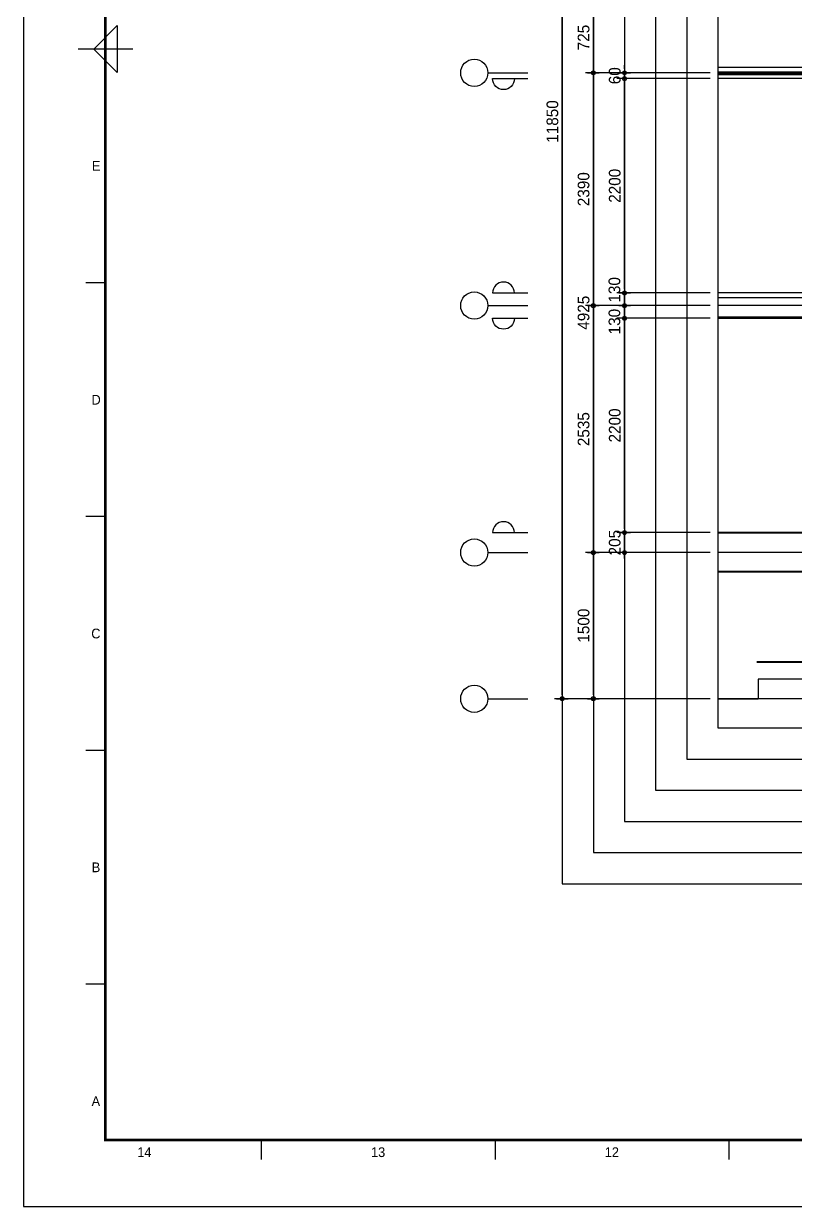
# Model space of a CAD drawing. Header units: millimetres. Extents: x 0 to 92204, y -190080 to 23760.
# Drawn here: x 50154 to 58078, y -71280 to -59140 of the extents above; entities that cross this region are included whole.
import ezdxf
from ezdxf.enums import TextEntityAlignment as Align
from ezdxf.xclip import XClip

# ---------------------------------------------------------------- set-up
doc = ezdxf.new("R2010")
doc.units = ezdxf.units.MM
doc.header["$LTSCALE"] = 100
doc.header["$XCLIPFRAME"] = 0
for name, pattern in [('AUDIT_D_220706163347-0', [0]), ('CEN', [62, 60, -1, 0, -1]), ('HIDDEN', [9.525, 6.35, -3.175])]:
    doc.linetypes.add(name, pattern=pattern)
doc.layers.get('defpoints').update_dxf_attribs({"color": 139})
for name, color, linetype in [('A-치수', 7, 'AUDIT_D_220706163347-0'), ('AA-BORD-FORM', 7, 'Continuous'), ('AA-BORD-TEXT', 3, 'Continuous'), ('AA-XXXX-DIMS', 7, 'Continuous'), ('CEN_CON', 1, 'CEN'), ('CEN_WALL', 12, 'CEN'), ('CONC', 2, 'Continuous'), ('DIM', 7, 'AUDIT_D_220706163347-0'), ('ELE3_CON', 7, 'Continuous'), ('MC', 135, 'Continuous'), ('WAL', 3, 'Continuous'), ('WAL_DRY', 7, 'Continuous'), ('확장', 8, 'HIDDEN')]:
    doc.layers.add(name, color=color, linetype=linetype)
doc.layers.add('AA-XXXX-MC', color=153, linetype='AUDIT_D_220706163347-0', plot=False)
doc.layers.add('Defpoint', color=135, linetype='Continuous', plot=False)
doc.styles.add('HAUD01', font='Dotum.ttf')
doc.styles.add('맑은고딕', font='malgun.ttf', dxfattribs={"width": 0.9})
doc.dimstyles.new('DIM_40', dxfattribs={"dimscale": 40, "dimtxt": 3, "dimasz": 1, "dimexe": 2, "dimexo": 2, "dimgap": 1, "dimtad": 1, "dimdec": 0, "dimzin": 0, "dimdsep": 46, "dimtxsty": '맑은고딕', "dimblk1": 'DIMDOT', "dimblk2": 'DIMDOT', "dimsah": 1, "dimcen": 0.09, "dimdle": 2, "dimclrd": 7, "dimclre": 7, "dimclrt": 3, "dimadec": 0, "dimazin": 0, "dimtfac": 1, "dimtdec": 0, "dimtix": 1, "dimtmove": 2, "dimatfit": 3, "dimldrblk": 'DIMDOT', "dimfxl": 2, "dimtolj": 1, "dimtzin": 0, "dimarcsym": 0})

# ---------------------------------------------------------------- blocks, each defined once
blk = doc.blocks.new('WIN_900_단창2')
at = {"layer": 'Defpoint'}
for p, q in [((-15, 120), (-15, 0)), ((885, 120), (885, 0))]:
    blk.add_line(p, q, dxfattribs=at)
blk = doc.blocks.new('U-84A(확장)2')
at = {"layer": 'CEN_CON'}
for p, q in [((5570, 10635), (5570, 8725)), ((6340, 10635), (6340, 6792)), ((10785, -300), (10785, 10635)), ((12555, 9347), (12555, 10635)), ((14630, -300), (14630, 10635)), ((15235, 10335), (5345, 10335)), ((15235, 9745), (11896, 9745)), ((5345, 9000), (6575, 9000)), ((12815, 8140), (9775, 8140)), ((0, -300), (0, 7375)), ((6365, 5125), (6365, 7375)), ((1955, 7150), (0, 7150)), ((6575, 7010), (1605, 7010)), ((0, 4035), (1955, 4035)), ((6065, -300), (6065, 4125)), ((12685, 1680), (15235, 1680)), ((0, 0), (15235, 0))]:
    blk.add_line(p, q, dxfattribs=at)
at = {"layer": 'CEN_WALL'}
for p, q in [((10080, 7840), (10080, 10635)), ((11390, 10635), (11390, 6930)), ((12640, 10635), (12640, 5380)), ((10375, 8585), (5975, 8585)), ((15235, 8145), (12465, 8145)), ((1780, 7375), (1780, 3805)), ((4315, 5125), (4315, 7375)), ((10575, 7090), (11565, 7090)), ((0, 6425), (1894, 6425)), ((12815, 5555), (10575, 5555)), ((15235, 5540), (13795, 5540)), ((6575, 5285), (4235, 5285)), ((3195, -300), (3195, 4125)), ((6275, 3965), (1605, 3965)), ((12780, 1970), (12780, -300)), ((10575, 1675), (12880, 1675)), ((0, 1500), (10995, 1500))]:
    blk.add_line(p, q, dxfattribs=at)
at = {"layer": 'CONC'}
for p, q in [((5445, 10335), (5445, 8875)), ((7475, 10335), (5445, 10335)), ((7475, 10135), (7475, 10335)), ((11555, 10335), (8675, 10335)), ((8675, 10135), (8675, 10335)), ((11555, 10135), (11555, 10335)), ((12655, 10335), (12455, 10335)), ((12455, 9545), (12455, 10335)), ((12655, 9745), (12655, 10335)), ((7475, 10135), (5695, 10135)), ((5695, 10135), (5695, 9125)), ((11555, 10135), (8675, 10135)), ((13105, 9745), (12655, 9745)), ((13105, 9745), (13105, 9545)), ((14935, 9745), (14105, 9745)), ((14105, 9745), (14105, 9545)), ((14935, 0), (14935, 9745)), ((13105, 9545), (12455, 9545)), ((14685, 9545), (14105, 9545)), ((14685, 1690), (14685, 9545)), ((5695, 9125), (6325, 9125)), ((6325, 9125), (6325, 7025)), ((5445, 8875), (6075, 8875)), ((6075, 8875), (6075, 7275)), ((12565, 8330), (10065, 8330)), ((10065, 8130), (10065, 8330)), ((12565, 8330), (12565, 8130)), ((12565, 8130), (10065, 8130)), ((10872, 7970), (10698, 7970)), ((10698, 7680), (10698, 7970)), ((10872, 7680), (10872, 7970)), ((10685, 5490), (10685, 7680)), ((10698, 7680), (10685, 7680)), ((10872, 7680), (10885, 7680)), ((10885, 5490), (10885, 7680)), ((2335, 7275), (0, 7275)), ((2335, 7175), (2195, 7175)), ((2195, 7175), (2195, 7025)), ((2335, 7275), (2335, 7175)), ((6075, 7275), (3455, 7275)), ((3455, 7275), (3455, 7175)), ((3455, 7175), (3595, 7175)), ((3595, 7175), (3595, 7025)), ((2195, 7025), (125, 7025)), ((125, 4115), (125, 7025)), ((6325, 7025), (3595, 7025)), ((6278, 6895), (6452, 6895)), ((6278, 6575), (6278, 6895)), ((6452, 6575), (6452, 6895)), ((6265, 5235), (6265, 6575)), ((6278, 6575), (6265, 6575)), ((6452, 6575), (6465, 6575)), ((6465, 5235), (6465, 6575)), ((10885, 5490), (10685, 5490)), ((6465, 5235), (6265, 5235)), ((10685, 2140), (10685, 4540)), ((10885, 4540), (10685, 4540)), ((10885, 2140), (10885, 4540)), ((125, 4115), (1845, 4115)), ((1845, 4115), (1845, 3915)), ((5965, 1675), (5965, 4015)), ((5965, 4015), (6165, 4015)), ((6165, 1675), (6165, 4015)), ((125, 650), (125, 3915)), ((125, 3915), (1845, 3915)), ((10698, 2140), (10685, 2140)), ((10698, 2140), (10698, 1850)), ((10872, 2140), (10872, 1850)), ((10872, 2140), (10885, 2140)), ((10872, 1850), (10698, 1850)), ((6165, 1675), (5965, 1675)), ((12720, 1690), (14685, 1690)), ((12720, 1690), (12720, 1490)), ((12720, 1490), (14685, 1490)), ((14685, 200), (14685, 1490)), ((112, 650), (112, 200)), ((112, 650), (125, 650)), ((12720, 720), (12720, 0)), ((12840, 720), (12720, 720)), ((12840, 720), (12840, 200)), ((112, 200), (735, 200)), ((735, 200), (735, 0)), ((2535, 200), (3705, 200)), ((2535, 200), (2535, 0)), ((3705, 200), (3705, 0)), ((5505, 200), (6625, 200)), ((5505, 200), (5505, 0)), ((6625, 200), (6625, 0)), ((10225, 200), (11220, 200)), ((10225, 200), (10225, 0)), ((11220, 0), (11220, 200)), ((12840, 200), (13155, 200)), ((13155, 200), (13155, 0)), ((14185, 200), (14685, 200)), ((14185, 200), (14185, 0)), ((0, 0), (735, 0)), ((2535, 0), (3705, 0)), ((5505, 0), (6625, 0)), ((10225, 0), (11220, 0)), ((12720, 0), (13155, 0)), ((14185, 0), (14935, 0))]:
    blk.add_line(p, q, dxfattribs=at)
at = {"layer": 'Defpoint'}
blk.add_circle((0, 7150), 50, dxfattribs=at)
at = {"layer": 'ELE3_CON'}
for p, q in [((7475, 10335), (8675, 10335)), ((11555, 10335), (12455, 10335)), ((14105, 9745), (13105, 9745)), ((2535, 0), (735, 0)), ((5505, 0), (3705, 0)), ((10225, 0), (6625, 0)), ((12720, 0), (11220, 0)), ((13155, 0), (14185, 0))]:
    blk.add_line(p, q, dxfattribs=at)
at = {"layer": 'MC'}
for p, q in [((6475, 5125), (6475, 10635)), ((9875, 7840), (9875, 10635)), ((10675, -300), (10675, 10635)), ((11465, 10635), (11465, 6930)), ((12715, 10635), (12715, 5380)), ((14495, -300), (14495, 10635)), ((10375, 8380), (5975, 8380)), ((10985, 7940), (9775, 7940)), ((12815, 7930), (11220, 7930)), ((15235, 7940), (12465, 7940)), ((205, 7375), (205, 3805)), ((1705, 7375), (1705, 3805)), ((1855, 7375), (1855, 3805)), ((4255, 5125), (4255, 7375)), ((4375, 5125), (4375, 7375)), ((6255, 5125), (6255, 7375)), ((10965, 7245), (10965, 5380)), ((10575, 7030), (11565, 7030)), ((6575, 6875), (1605, 6875)), ((0, 6365), (1894, 6365)), ((10895, -300), (10895, 5730)), ((12815, 5630), (10575, 5630)), ((15235, 5600), (13795, 5600)), ((13895, 5380), (13895, 5700)), ((12815, 5480), (10575, 5480)), ((15235, 5480), (13795, 5480)), ((6575, 5345), (4235, 5345)), ((6575, 5225), (4235, 5225)), ((135, -300), (135, 4265)), ((0, 4165), (1955, 4165)), ((6275, 4025), (1605, 4025)), ((3135, -300), (3135, 4125)), ((3255, -300), (3255, 4125)), ((5955, -300), (5955, 4125)), ((6175, -300), (6175, 4125)), ((6275, 3905), (0, 3905)), ((10575, 1880), (15235, 1880)), ((0, 1705), (10995, 1705))]:
    blk.add_line(p, q, dxfattribs=at)
at = {"layer": 'WAL'}
for p, q in [((6235, 9125), (6235, 10135)), ((6325, 9125), (6325, 10135)), ((10065, 9270), (10065, 10135)), ((10155, 9360), (10155, 10135)), ((10605, 9360), (10605, 10135)), ((10695, 9270), (10695, 10135)), ((12475, 9545), (12475, 8330)), ((12565, 9545), (12565, 8330)), ((10155, 9360), (10605, 9360)), ((10065, 9270), (10695, 9270)), ((10825, 1690), (11220, 1690)), ((10825, 200), (10825, 1690)), ((11220, 1500), (11220, 1690)), ((10915, 1500), (11220, 1500)), ((10915, 200), (10915, 1500))]:
    blk.add_line(p, q, dxfattribs=at)
at = {"layer": 'WAL_DRY'}
for p, q in [((6455, 9965), (6455, 6895)), ((7490, 9965), (6455, 9965)), ((9935, 9965), (8660, 9965)), ((9935, 9260), (9935, 9965)), ((7490, 9955), (6465, 9955)), ((6465, 9955), (6465, 6895)), ((9925, 9955), (8660, 9955)), ((9925, 9250), (9925, 9955)), ((13120, 9375), (12695, 9375)), ((12695, 9375), (12695, 7970)), ((13120, 9365), (12705, 9365)), ((12705, 9365), (12705, 7970)), ((14515, 9375), (14090, 9375)), ((14505, 9365), (14090, 9365)), ((14505, 1870), (14505, 9365)), ((14515, 1860), (14515, 9375)), ((10065, 9250), (9925, 9250)), ((10065, 9260), (9935, 9260)), ((9925, 7950), (9925, 8330)), ((10065, 8330), (9925, 8330)), ((9935, 7960), (9935, 8320)), ((10065, 8320), (9935, 8320)), ((10685, 7950), (9925, 7950)), ((10685, 7960), (9935, 7960)), ((11320, 7145), (11320, 7970)), ((11395, 7970), (11320, 7970)), ((11370, 7095), (11370, 7970)), ((11383, 7082), (11383, 7970)), ((11395, 7070), (11395, 7970)), ((12605, 7970), (12605, 6380)), ((12605, 7970), (12705, 7970)), ((12618, 7970), (12618, 6380)), ((12630, 7970), (12630, 6380)), ((12680, 7970), (12680, 6380)), ((12693, 7970), (12693, 6380)), ((12705, 7970), (12705, 6380)), ((2325, 6895), (2325, 7175)), ((2335, 6885), (2335, 7175)), ((3455, 6885), (3455, 7175)), ((3465, 6895), (3465, 7175)), ((10885, 7145), (11320, 7145)), ((10885, 7095), (11370, 7095)), ((10885, 7082), (11383, 7082)), ((10885, 7070), (11395, 7070)), ((1770, 6895), (1770, 6480)), ((1845, 6895), (1770, 6895)), ((1820, 6895), (1820, 4915)), ((1833, 6895), (1833, 4915)), ((1845, 6895), (1845, 4915)), ((2325, 6895), (1845, 6895)), ((2335, 6885), (1845, 6885)), ((4265, 6885), (3455, 6885)), ((6265, 6895), (3465, 6895)), ((4265, 5235), (4265, 6895)), ((4278, 5248), (4278, 6895)), ((4290, 5260), (4290, 6895)), ((4340, 5260), (4340, 6895)), ((4353, 5248), (4353, 6895)), ((4365, 5235), (4365, 6895)), ((6265, 6885), (4365, 6885)), ((125, 6480), (1770, 6480)), ((125, 6430), (1770, 6430)), ((125, 6418), (1758, 6418)), ((125, 6405), (1745, 6405)), ((1745, 6405), (1745, 4915)), ((1758, 6418), (1758, 4915)), ((1770, 6430), (1770, 4915)), ((12605, 5590), (10885, 5590)), ((12605, 5630), (12605, 5590)), ((12618, 5630), (12618, 5577)), ((12630, 5630), (12630, 5565)), ((12680, 5630), (12680, 5515)), ((12693, 5630), (12693, 5502)), ((12705, 5630), (12705, 5490)), ((14505, 5590), (13905, 5590)), ((13905, 5590), (13905, 5490)), ((12618, 5577), (10885, 5577)), ((12630, 5565), (10885, 5565)), ((12680, 5515), (10885, 5515)), ((12693, 5502), (10885, 5502)), ((12705, 5490), (10885, 5490)), ((14505, 5490), (13905, 5490)), ((14505, 5577), (13918, 5577)), ((13918, 5577), (13918, 5502)), ((14505, 5502), (13918, 5502)), ((14505, 5565), (13930, 5565)), ((13930, 5565), (13930, 5515)), ((14505, 5515), (13930, 5515)), ((4365, 5235), (4265, 5235)), ((4353, 5248), (4278, 5248)), ((4340, 5260), (4290, 5260)), ((4915, 5335), (4365, 5335)), ((4915, 5322), (4365, 5322)), ((4915, 5310), (4365, 5310)), ((4915, 5260), (4365, 5260)), ((4915, 5248), (4365, 5248)), ((4915, 5235), (4365, 5235)), ((6265, 5335), (5715, 5335)), ((6265, 5322), (5715, 5322)), ((6265, 5310), (5715, 5310)), ((6265, 5260), (5715, 5260)), ((6265, 5248), (5715, 5248)), ((6265, 5235), (5715, 5235)), ((1745, 4165), (1745, 4115)), ((1758, 4165), (1758, 4115)), ((1770, 4165), (1770, 4115)), ((1820, 4165), (1820, 4115)), ((1833, 4165), (1833, 4115)), ((1845, 4165), (1845, 4115)), ((2205, 4015), (1845, 4015)), ((3145, 380), (3145, 4015)), ((3245, 4015), (3145, 4015)), ((5025, 4015), (3245, 4015)), ((3245, 380), (3245, 4015)), ((2205, 4002), (1845, 4002)), ((2205, 3990), (1845, 3990)), ((2205, 3940), (1845, 3940)), ((2205, 3928), (1845, 3928)), ((2205, 3915), (1845, 3915)), ((3158, 380), (3158, 4002)), ((3233, 4002), (3158, 4002)), ((3170, 380), (3170, 3990)), ((3220, 3990), (3170, 3990)), ((3220, 380), (3220, 3990)), ((3233, 380), (3233, 4002)), ((5025, 4002), (3245, 4002)), ((5025, 3990), (3245, 3990)), ((5025, 3940), (3245, 3940)), ((5025, 3928), (3245, 3928)), ((5025, 3915), (3245, 3915)), ((10685, 380), (10685, 1850)), ((10695, 370), (10695, 1850)), ((10885, 1870), (11235, 1870)), ((10885, 1860), (11235, 1860)), ((12705, 1870), (14505, 1870)), ((12705, 1860), (14515, 1860)), ((5965, 380), (5965, 1675)), ((5978, 380), (5978, 1675)), ((5990, 380), (5990, 1675)), ((6140, 380), (6140, 1675)), ((6153, 380), (6153, 1675)), ((6165, 380), (6165, 1675)), ((125, 380), (750, 380)), ((125, 370), (750, 370)), ((2520, 380), (3720, 380)), ((2520, 370), (3720, 370)), ((5490, 380), (6640, 380)), ((5490, 370), (6640, 370)), ((10210, 380), (10685, 380)), ((10210, 370), (10695, 370))]:
    blk.add_line(p, q, dxfattribs=at)
at = {"layer": '확장', "ltscale": 0.5, "const_width": 20, "flags": 128}
for points in [[(10275, 8330), (10275, 8780), (6465, 8780)], [(9925, 7940), (9875, 7940), (9875, 8380), (6465, 8380)], [(14505, 8340), (12705, 8340)], [(14505, 7940), (12705, 7940)], [(10685, 1705), (125, 1705)], [(10685, 1305), (125, 1305)]]:
    blk.add_lwpolyline(points, dxfattribs=at)
at = {"xscale": -1}
blk.add_blockref('WIN_900_단창2', (12440, 10135), dxfattribs=at)
blk = doc.blocks.new('중심')
at = {"layer": 'DIM'}
blk.add_line((-350, 0), (0, 0), dxfattribs=at)
blk.add_circle((-470, 0), 120, dxfattribs=at)
blk = doc.blocks.new('DIMDOT')
at = {"layer": 'AA-XXXX-DIMS'}
for p, q in [((-1.5, 0), (1.5, 0)), ((0, -1.5), (0, 1.5))]:
    blk.add_line(p, q, dxfattribs=at)
for radius in [0.5, 0.25]:
    blk.add_circle((0, 0), radius, dxfattribs=at)
blk = doc.blocks.new('*D2749')
at = {"layer": 'defpoints', "color": 0, "transparency": 16777216}
for p in [(5530, -77979), (7130, -77979), (7130, -89829)]:
    blk.add_point(p, dxfattribs=at)
at = {"layer": 'DIM', "color": 7, "lineweight": -2, "transparency": 16777216}
for p, q in [((7050, -77979), (5450, -77979)), ((5530, -89789), (5530, -78019)), ((7050, -89829), (5450, -89829))]:
    blk.add_line(p, q, dxfattribs=at)
at = {"layer": 'DIM', "color": 7, "lineweight": -2, "transparency": 16777216, "xscale": 40, "yscale": 40, "zscale": 40}
for p, rotation in [((5530, -77979), 90), ((5530, -89829), 270)]:
    blk.add_blockref('DIMDOT', p, dxfattribs=dict(at, rotation=rotation))
at = {"layer": 'DIM', "color": 3, "transparency": 16777216, "insert": (5430, -83904), "char_height": 120, "attachment_point": 5, "rotation": 90, "style": 'HAUD01'}
blk.add_mtext('\\A1;11850', dxfattribs=at)
blk = doc.blocks.new('*D2750')
at = {"layer": 'defpoints', "color": 0, "transparency": 16777216}
for p in [(5850, -88329), (7130, -88329), (7130, -89829)]:
    blk.add_point(p, dxfattribs=at)
at = {"layer": 'DIM', "color": 7, "lineweight": -2, "transparency": 16777216}
for p, q in [((7050, -88329), (5770, -88329)), ((5850, -89789), (5850, -88369)), ((7050, -89829), (5770, -89829))]:
    blk.add_line(p, q, dxfattribs=at)
at = {"layer": 'DIM', "color": 7, "lineweight": -2, "transparency": 16777216, "xscale": 40, "yscale": 40, "zscale": 40}
for p, rotation in [((5850, -88329), 90), ((5850, -89829), 270)]:
    blk.add_blockref('DIMDOT', p, dxfattribs=dict(at, rotation=rotation))
at = {"layer": 'DIM', "color": 3, "transparency": 16777216, "insert": (5750, -89079), "char_height": 120, "attachment_point": 5, "rotation": 90, "style": 'HAUD01'}
blk.add_mtext('\\A1;1500', dxfattribs=at)
blk = doc.blocks.new('*D2751')
at = {"layer": 'defpoints', "color": 0, "transparency": 16777216}
for p in [(5850, -85794), (7130, -85794), (7130, -88329)]:
    blk.add_point(p, dxfattribs=at)
at = {"layer": 'DIM', "color": 7, "lineweight": -2, "transparency": 16777216}
for p, q in [((7050, -85794), (5770, -85794)), ((5850, -88289), (5850, -85834)), ((7050, -88329), (5770, -88329))]:
    blk.add_line(p, q, dxfattribs=at)
at = {"layer": 'DIM', "color": 7, "lineweight": -2, "transparency": 16777216, "xscale": 40, "yscale": 40, "zscale": 40}
for p, rotation in [((5850, -85794), 90), ((5850, -88329), 270)]:
    blk.add_blockref('DIMDOT', p, dxfattribs=dict(at, rotation=rotation))
at = {"layer": 'DIM', "color": 3, "transparency": 16777216, "insert": (5750, -87062), "char_height": 120, "attachment_point": 5, "rotation": 90, "style": 'HAUD01'}
blk.add_mtext('\\A1;2535', dxfattribs=at)
blk = doc.blocks.new('*D2752')
at = {"layer": 'defpoints', "color": 0, "transparency": 16777216}
for p in [(5850, -83404), (7130, -83404), (7130, -85794)]:
    blk.add_point(p, dxfattribs=at)
at = {"layer": 'DIM', "color": 7, "lineweight": -2, "transparency": 16777216}
for p, q in [((7050, -83404), (5770, -83404)), ((5850, -85754), (5850, -83444)), ((7050, -85794), (5770, -85794))]:
    blk.add_line(p, q, dxfattribs=at)
at = {"layer": 'DIM', "color": 7, "lineweight": -2, "transparency": 16777216, "xscale": 40, "yscale": 40, "zscale": 40}
for p, rotation in [((5850, -83404), 90), ((5850, -85794), 270)]:
    blk.add_blockref('DIMDOT', p, dxfattribs=dict(at, rotation=rotation))
at = {"layer": 'DIM', "color": 3, "transparency": 16777216, "insert": (5750, -84599), "char_height": 120, "attachment_point": 5, "rotation": 90, "style": 'HAUD01'}
blk.add_mtext('\\A1;2390', dxfattribs=at)
blk = doc.blocks.new('*D2753')
at = {"layer": 'defpoints', "color": 0, "transparency": 16777216}
for p in [(5850, -82679), (7130, -82679), (7130, -83404)]:
    blk.add_point(p, dxfattribs=at)
at = {"layer": 'DIM', "color": 7, "lineweight": -2, "transparency": 16777216}
for p, q in [((7050, -82679), (5770, -82679)), ((5850, -83364), (5850, -82719)), ((7050, -83404), (5770, -83404))]:
    blk.add_line(p, q, dxfattribs=at)
at = {"layer": 'DIM', "color": 7, "lineweight": -2, "transparency": 16777216, "xscale": 40, "yscale": 40, "zscale": 40}
for p, rotation in [((5850, -82679), 90), ((5850, -83404), 270)]:
    blk.add_blockref('DIMDOT', p, dxfattribs=dict(at, rotation=rotation))
at = {"layer": 'DIM', "color": 3, "transparency": 16777216, "insert": (5750, -83042), "char_height": 120, "attachment_point": 5, "rotation": 90, "style": 'HAUD01'}
blk.add_mtext('\\A1;725', dxfattribs=at)
blk = doc.blocks.new('*D2757')
at = {"layer": 'defpoints', "color": 0, "transparency": 16777216}
for p in [(6170, -88124), (7130, -88124), (7130, -88329)]:
    blk.add_point(p, dxfattribs=at)
at = {"layer": 'DIM', "color": 7, "lineweight": -2, "transparency": 16777216}
for p, q in [((7050, -88124), (6090, -88124)), ((6170, -88084), (6170, -88044)), ((6170, -88329), (6170, -88124)), ((7050, -88329), (6090, -88329)), ((6170, -88369), (6170, -88409))]:
    blk.add_line(p, q, dxfattribs=at)
at = {"layer": 'DIM', "color": 7, "lineweight": -2, "transparency": 16777216, "xscale": 40, "yscale": 40, "zscale": 40}
for p, rotation in [((6170, -88124), 270), ((6170, -88329), 90)]:
    blk.add_blockref('DIMDOT', p, dxfattribs=dict(at, rotation=rotation))
at = {"layer": 'DIM', "color": 3, "transparency": 16777216, "insert": (6070, -88227), "char_height": 120, "attachment_point": 5, "rotation": 90, "style": 'HAUD01'}
blk.add_mtext('\\A1;205', dxfattribs=at)
blk = doc.blocks.new('*D2758')
at = {"layer": 'defpoints', "color": 0, "transparency": 16777216}
for p in [(6170, -85924), (7130, -85924), (7130, -88124)]:
    blk.add_point(p, dxfattribs=at)
at = {"layer": 'DIM', "color": 7, "lineweight": -2, "transparency": 16777216}
for p, q in [((7050, -85924), (6090, -85924)), ((6170, -88084), (6170, -85964)), ((7050, -88124), (6090, -88124))]:
    blk.add_line(p, q, dxfattribs=at)
at = {"layer": 'DIM', "color": 7, "lineweight": -2, "transparency": 16777216, "xscale": 40, "yscale": 40, "zscale": 40}
for p, rotation in [((6170, -85924), 90), ((6170, -88124), 270)]:
    blk.add_blockref('DIMDOT', p, dxfattribs=dict(at, rotation=rotation))
at = {"layer": 'DIM', "color": 3, "transparency": 16777216, "insert": (6070, -87024), "char_height": 120, "attachment_point": 5, "rotation": 90, "style": 'HAUD01'}
blk.add_mtext('\\A1;2200', dxfattribs=at)
blk = doc.blocks.new('*D2759')
at = {"layer": 'defpoints', "color": 0, "transparency": 16777216}
for p in [(6170, -85794), (7130, -85794), (7130, -85924)]:
    blk.add_point(p, dxfattribs=at)
at = {"layer": 'DIM', "color": 7, "lineweight": -2, "transparency": 16777216}
for p, q in [((7050, -85794), (6090, -85794)), ((6170, -85754), (6170, -85714)), ((6170, -85924), (6170, -85794)), ((7050, -85924), (6090, -85924)), ((6170, -85964), (6170, -86004))]:
    blk.add_line(p, q, dxfattribs=at)
at = {"layer": 'DIM', "color": 7, "lineweight": -2, "transparency": 16777216, "xscale": 40, "yscale": 40, "zscale": 40}
for p, rotation in [((6170, -85794), 270), ((6170, -85924), 90)]:
    blk.add_blockref('DIMDOT', p, dxfattribs=dict(at, rotation=rotation))
at = {"layer": 'DIM', "color": 3, "transparency": 16777216, "insert": (6067, -85958), "char_height": 120, "attachment_point": 5, "rotation": 90, "style": 'HAUD01'}
blk.add_mtext('\\A1;130', dxfattribs=at)
blk = doc.blocks.new('*D2760')
at = {"layer": 'defpoints', "color": 0, "transparency": 16777216}
for p in [(6170, -85664), (7130, -85664), (7130, -85794)]:
    blk.add_point(p, dxfattribs=at)
at = {"layer": 'DIM', "color": 7, "lineweight": -2, "transparency": 16777216}
for p, q in [((6170, -85624), (6170, -85584)), ((7050, -85664), (6090, -85664)), ((6170, -85794), (6170, -85664)), ((7050, -85794), (6090, -85794)), ((6170, -85834), (6170, -85874))]:
    blk.add_line(p, q, dxfattribs=at)
at = {"layer": 'DIM', "color": 7, "lineweight": -2, "transparency": 16777216, "xscale": 40, "yscale": 40, "zscale": 40}
for p, rotation in [((6170, -85664), 270), ((6170, -85794), 90)]:
    blk.add_blockref('DIMDOT', p, dxfattribs=dict(at, rotation=rotation))
at = {"layer": 'DIM', "color": 3, "transparency": 16777216, "insert": (6067, -85632), "char_height": 120, "attachment_point": 5, "rotation": 90, "style": 'HAUD01'}
blk.add_mtext('\\A1;130', dxfattribs=at)
blk = doc.blocks.new('*D2761')
at = {"layer": 'defpoints', "color": 0, "transparency": 16777216}
for p in [(6170, -83464), (7130, -83464), (7130, -85664)]:
    blk.add_point(p, dxfattribs=at)
at = {"layer": 'DIM', "color": 7, "lineweight": -2, "transparency": 16777216}
for p, q in [((7050, -83464), (6090, -83464)), ((6170, -85624), (6170, -83504)), ((7050, -85664), (6090, -85664))]:
    blk.add_line(p, q, dxfattribs=at)
at = {"layer": 'DIM', "color": 7, "lineweight": -2, "transparency": 16777216, "xscale": 40, "yscale": 40, "zscale": 40}
for p, rotation in [((6170, -83464), 90), ((6170, -85664), 270)]:
    blk.add_blockref('DIMDOT', p, dxfattribs=dict(at, rotation=rotation))
at = {"layer": 'DIM', "color": 3, "transparency": 16777216, "insert": (6070, -84564), "char_height": 120, "attachment_point": 5, "rotation": 90, "style": 'HAUD01'}
blk.add_mtext('\\A1;2200', dxfattribs=at)
blk = doc.blocks.new('*D2762')
at = {"layer": 'defpoints', "color": 0, "transparency": 16777216}
for p in [(6170, -83404), (7130, -83404), (7130, -83464)]:
    blk.add_point(p, dxfattribs=at)
at = {"layer": 'DIM', "color": 7, "lineweight": -2, "transparency": 16777216}
for p, q in [((7050, -83404), (6090, -83404)), ((6170, -83364), (6170, -83324)), ((6170, -83464), (6170, -83404)), ((7050, -83464), (6090, -83464)), ((6170, -83504), (6170, -83544))]:
    blk.add_line(p, q, dxfattribs=at)
at = {"layer": 'DIM', "color": 7, "lineweight": -2, "transparency": 16777216, "xscale": 40, "yscale": 40, "zscale": 40}
for p, rotation in [((6170, -83404), 270), ((6170, -83464), 90)]:
    blk.add_blockref('DIMDOT', p, dxfattribs=dict(at, rotation=rotation))
at = {"layer": 'DIM', "color": 3, "transparency": 16777216, "insert": (6070, -83434), "char_height": 120, "attachment_point": 5, "rotation": 90, "style": 'HAUD01'}
blk.add_mtext('\\A1;60', dxfattribs=at)
blk = doc.blocks.new('*D2763')
at = {"layer": 'defpoints', "color": 0, "transparency": 16777216}
for p in [(5850, -83404), (7130, -83404), (7130, -88329)]:
    blk.add_point(p, dxfattribs=at)
at = {"layer": 'DIM', "color": 7, "lineweight": -2, "transparency": 16777216}
for p, q in [((7050, -83404), (5770, -83404)), ((5850, -88289), (5850, -83444)), ((7050, -88329), (5770, -88329))]:
    blk.add_line(p, q, dxfattribs=at)
at = {"layer": 'DIM', "color": 7, "lineweight": -2, "transparency": 16777216, "xscale": 40, "yscale": 40, "zscale": 40}
for p, rotation in [((5850, -83404), 90), ((5850, -88329), 270)]:
    blk.add_blockref('DIMDOT', p, dxfattribs=dict(at, rotation=rotation))
at = {"layer": 'DIM', "color": 3, "transparency": 16777216, "insert": (5750, -85867), "char_height": 120, "attachment_point": 5, "rotation": 90, "style": 'HAUD01'}
blk.add_mtext('\\A1;4925', dxfattribs=at)
blk = doc.blocks.new('XR-FORM 청주월명')
at = {"layer": 'AA-BORD-FORM', "color": 2}
for p, q in [((28, 297), (14, 297)), ((21, 237), (16, 237)), ((21, 177), (16, 177)), ((21, 117), (16, 117)), ((21, 57), (16, 57)), ((61, 17), (61, 12)), ((121, 17), (121, 12)), ((181, 17), (181, 12))]:
    blk.add_line(p, q, dxfattribs=at)
at = {"layer": 'AA-BORD-FORM', "color": 1}
blk.add_lwpolyline([(0, 0), (841, 0), (841, 594), (0, 594)], close=True, dxfattribs=at)
at = {"layer": 'AA-BORD-FORM', "color": 2, "const_width": 0.682}
blk.add_lwpolyline([(21, 17), (21, 577), (821, 577), (821, 17)], close=True, dxfattribs=at)
at = {"layer": 'AA-BORD-FORM', "color": 2}
blk.add_lwpolyline([(24, 291), (18, 297), (24, 303)], close=True, dxfattribs=at)
at = {"layer": 'AA-BORD-TEXT', "color": 7, "style": 'HAUD01'}
for s, p in [('E', (18.61, 267)), ('D', (18.61, 207)), ('C', (18.54, 147)), ('B', (18.58, 87)), ('A', (18.54, 27)), ('13', (91, 13.9)), ('12', (151, 13.9)), ('14', (31, 13.9))]:
    blk.add_text(s, height=2.5, dxfattribs=at).set_placement(p, align=Align.MIDDLE_CENTER)
blk = doc.blocks.new('DIM-1108')
at = {"layer": 'DIM'}
for points in [[(5039.8, -83464, -1), (4815.8, -83464), (5175.8, -83464)], [(5039.8, -85664, 1), (4815.8, -85664), (5175.8, -85664)], [(5039.8, -85924, -1), (4815.8, -85924), (5175.8, -85924)], [(5039.8, -88124, 1), (4815.8, -88124), (5175.8, -88124)]]:
    blk.add_lwpolyline(points, format="xyb", dxfattribs=at)
at = {"layer": 'A-치수', "xscale": 1.166666666666666, "yscale": 1.166666666666666, "zscale": 1.166666666666666}
for p in [(5175.8, -83404), (5175.8, -85794), (5175.8, -88329), (5175.8, -89829)]:
    blk.add_blockref('중심', p, dxfattribs=at)
at = {"layer": 'DIM'}
for base, p1, p2, picture, middle in [((5529.7, -77979), (7129.7, -89829), (7129.7, -77979), '*D2749', (5429.6, -83904)), ((5849.7, -82679), (7129.7, -83404), (7129.7, -82679), '*D2753', (5749.6, -83041.5)), ((5849.7, -83404), (7129.7, -85794), (7129.7, -83404), '*D2752', (5749.6, -84599)), ((5849.7, -83404), (7129.7, -88329), (7129.7, -83404), '*D2763', (5749.6, -85866.5)), ((6169.7, -83404), (7129.7, -83464), (7129.7, -83404), '*D2762', (6069.6, -83434)), ((6169.7, -83464), (7129.7, -85664), (7129.7, -83464), '*D2761', (6069.6, -84564)), ((5849.7, -85794), (7129.7, -88329), (7129.7, -85794), '*D2751', (5749.6, -87061.5)), ((6169.7, -85924), (7129.7, -88124), (7129.7, -85924), '*D2758', (6069.6, -87024)), ((6169.7, -88124), (7129.7, -88329), (7129.7, -88124), '*D2757', (6069.6, -88226.5)), ((5849.7, -88329), (7129.7, -89829), (7129.7, -88329), '*D2750', (5749.6, -89079))]:
    dim = blk.add_linear_dim(base=base, p1=p1, p2=p2, angle=90, dimstyle='DIM_40', override={"dimscale": 40, "dimtxsty": 'HAUD01'}, dxfattribs=at)
    dim.commit()
    dim.dimension.update_dxf_attribs({"geometry": picture, "text_midpoint": middle})
for base, p1, p2, picture, middle in [((6169.7, -85664), (7129.7, -85794), (7129.7, -85664), '*D2760', (6067.3, -85632.4)), ((6169.7, -85794), (7129.7, -85924), (7129.7, -85794), '*D2759', (6067.3, -85958.2))]:
    dim = blk.add_linear_dim(base=base, p1=p1, p2=p2, angle=90, dimstyle='DIM_40', override={"dimscale": 40, "dimtxsty": 'HAUD01'}, dxfattribs=at)
    dim.commit()
    dim.dimension.update_dxf_attribs({"geometry": picture, "text_midpoint": middle, "dimtype": 128})

msp = doc.modelspace()

# ---------------------------------------------------------------- linework, layer by layer
at = {"layer": 'AA-XXXX-MC'}
msp.add_line((58432.2, -59704), (57283.6, -59704), dxfattribs=at)
at = {"layer": 'defpoints'}
for points in [[(55683.6, -51269.2), (55683.6, -67969), (75532.2, -67969), (75532.2, -51269.2)], [(56003.6, -51589.2), (56003.6, -67649), (75212.2, -67649), (75212.2, -51589.2)], [(56323.6, -51909.2), (56323.6, -67329), (74892.2, -67329), (74892.2, -51909.2)], [(56643.6, -52229.2), (56643.6, -67009), (74572.2, -67009), (74572.2, -52229.2)], [(56963.6, -52549.2), (56963.6, -66689), (74252.2, -66689), (74252.2, -52549.2)], [(57283.6, -52869.2), (57283.6, -66369), (73932.2, -66369), (73932.2, -52869.2)]]:
    msp.add_lwpolyline(points, close=True, dxfattribs=at)

# ---------------------------------------------------------------- block references
msp.add_blockref('DIM-1108', (50153.9, 23760))
at = {"xscale": 40, "yscale": 40, "zscale": 40}
msp.add_blockref('XR-FORM 청주월명', (50153.9, -71280), dxfattribs=at)
ref = msp.add_blockref('U-84A(확장)2', (58432.2, -66069), dxfattribs=dict(xscale=-1))
XClip(ref).set_block_clipping_path([(-15500, -300), (1148.5649148573, 13199.7934908782)])

doc.saveas('drawing.dxf')
